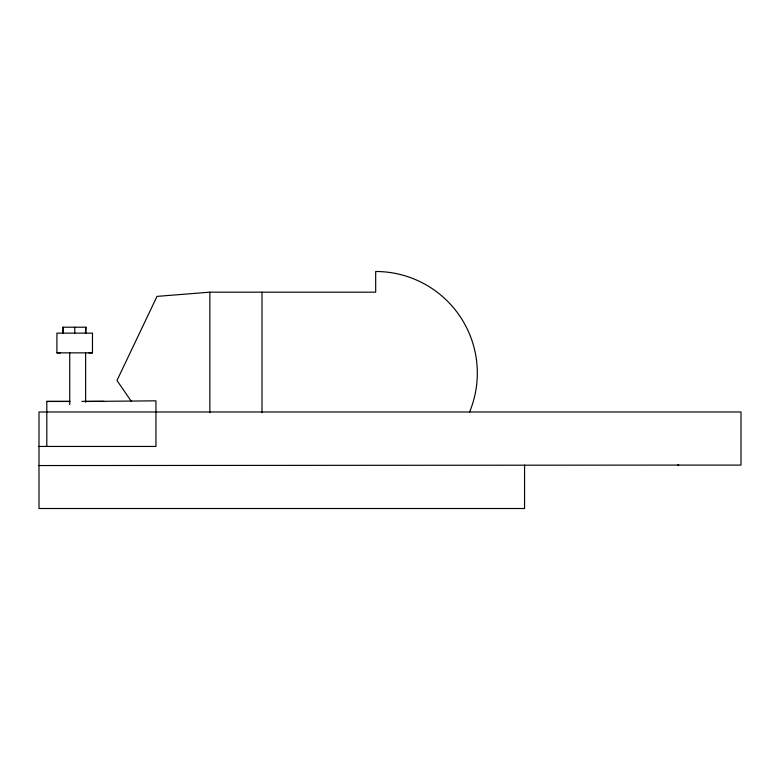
<?xml version="1.0" encoding="UTF-8"?>
<svg xmlns="http://www.w3.org/2000/svg" width="780" height="780" viewBox="0 0 780 780"><rect width="100%" height="100%" fill="white"/><g stroke="black" fill="none" stroke-linecap="round" stroke-linejoin="round"><path stroke-width="1.17" d="M469.579 412.015A101.624 101.624 0 0 0 375.687 271.489L375.687 292.178L209.849 292.178L157.024 296.38L116.971 380.503L131.381 401.427M88.871 352.862L92.469 352.862L92.489 333.138L56.911 333.138L56.911 352.862L60.528 352.862M92.469 352.862L56.911 352.862M62.751 333.04L63.209 327.21L63.209 333.04M85.888 333.04L85.888 327.21L85.43 333.04M62.751 327.21L85.888 327.21M69.839 401.349L46.8 401.349L46.8 446.443M81.959 401.349L103.789 401.349M46.8 401.476L69.839 401.476M85.605 401.476L155.951 400.832L155.951 446.443L39 446.443M677.771 465.085L741 465.085L741 411.986L39 411.986L39 508.511L524.569 508.511L524.569 465.085M39 465.553L678.717 465.085M262.012 292.178L262.012 412.678M209.849 292.178L209.849 412.678M85.624 352.677L85.624 402.246M74.782 327.21L74.782 333.04M69.722 352.677L69.722 404.664"/></g></svg>
